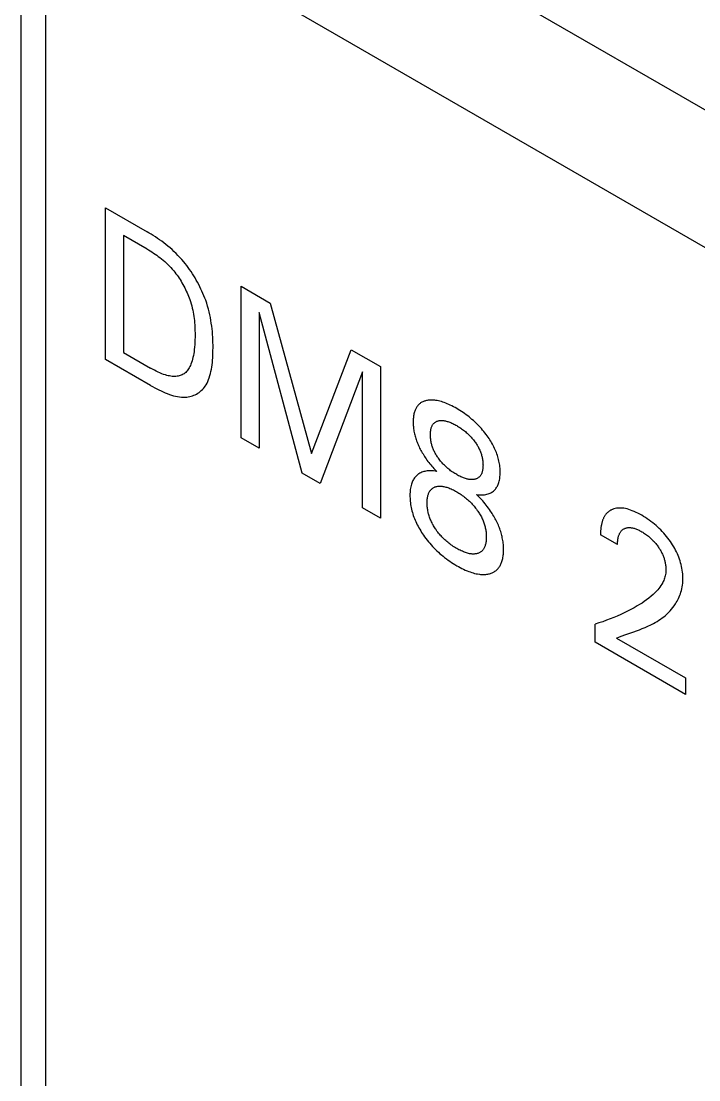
# Model space of a CAD drawing. Extents: x 0 to 420, y 0 to 297.
# Drawn here: x 165.2 to 173.24, y 172.8 to 185.35 of the extents above; entities that cross this region are included whole.
import ezdxf

# ---------------------------------------------------------------- set-up
doc = ezdxf.new("R2010")
doc.units = 0
doc.header["$LTSCALE"] = 23.1
doc.layers.add('40000_ISO', color=7, linetype='CONTINUOUS')

msp = doc.modelspace()

# ---------------------------------------------------------------- linework, layer by layer
at = {"layer": '40000_ISO', "color": 7, "linetype": 'CONTINUOUS'}
for p, q in [((189.887, 174.731), (166.199, 188.407)), ((165.199, 152.481), (165.199, 187.591)), ((165.492, 152.073), (165.492, 187.182)), ((189.18, 173.506), (165.492, 187.182)), ((166.199, 181.344), (166.199, 183.141)), ((166.199, 183.141), (166.692, 182.856)), ((166.412, 182.814), (166.412, 181.425)), ((166.692, 182.652), (166.412, 182.814)), ((166.717, 182.842), (166.692, 182.856)), ((166.741, 182.827), (166.717, 182.842)), ((166.766, 182.811), (166.741, 182.827)), ((166.791, 182.795), (166.766, 182.811)), ((166.816, 182.779), (166.791, 182.795)), ((166.841, 182.761), (166.816, 182.779)), ((166.866, 182.744), (166.841, 182.761)), ((166.692, 182.652), (166.711, 182.641)), ((166.711, 182.641), (166.73, 182.63)), ((166.891, 182.725), (166.866, 182.744)), ((166.916, 182.706), (166.891, 182.725)), ((166.94, 182.687), (166.916, 182.706)), ((166.965, 182.666), (166.94, 182.687)), ((166.989, 182.645), (166.965, 182.666)), ((167.012, 182.623), (166.989, 182.645)), ((166.73, 182.63), (166.749, 182.618)), ((166.749, 182.618), (166.769, 182.605)), ((166.769, 182.605), (166.788, 182.592)), ((166.788, 182.592), (166.807, 182.579)), ((166.807, 182.579), (166.826, 182.565)), ((166.826, 182.565), (166.845, 182.55)), ((166.845, 182.55), (166.864, 182.535)), ((166.864, 182.535), (166.883, 182.52)), ((166.883, 182.52), (166.902, 182.503)), ((167.036, 182.601), (167.012, 182.623)), ((167.059, 182.577), (167.036, 182.601)), ((167.082, 182.553), (167.059, 182.577)), ((167.105, 182.528), (167.082, 182.553)), ((167.127, 182.502), (167.105, 182.528)), ((166.902, 182.503), (166.92, 182.487)), ((166.92, 182.487), (166.939, 182.469)), ((166.939, 182.469), (166.957, 182.451)), ((166.957, 182.451), (166.974, 182.433)), ((166.974, 182.433), (166.992, 182.413)), ((166.992, 182.413), (167.009, 182.393)), ((167.009, 182.393), (167.022, 182.377)), ((167.145, 182.48), (167.127, 182.502)), ((167.163, 182.457), (167.145, 182.48)), ((167.18, 182.434), (167.163, 182.457)), ((167.198, 182.41), (167.18, 182.434)), ((167.214, 182.385), (167.198, 182.41)), ((167.231, 182.36), (167.214, 182.385)), ((167.022, 182.377), (167.035, 182.36)), ((167.035, 182.36), (167.048, 182.343)), ((167.048, 182.343), (167.06, 182.325)), ((167.06, 182.325), (167.073, 182.307)), ((167.073, 182.307), (167.085, 182.289)), ((167.085, 182.289), (167.096, 182.27)), ((167.096, 182.27), (167.107, 182.251)), ((167.247, 182.335), (167.231, 182.36)), ((167.262, 182.31), (167.247, 182.335)), ((167.277, 182.284), (167.262, 182.31)), ((167.292, 182.258), (167.277, 182.284)), ((167.306, 182.231), (167.292, 182.258)), ((167.107, 182.251), (167.118, 182.232)), ((167.118, 182.232), (167.129, 182.213)), ((167.129, 182.213), (167.139, 182.193)), ((167.139, 182.193), (167.149, 182.174)), ((167.149, 182.174), (167.158, 182.154)), ((167.158, 182.154), (167.167, 182.134)), ((167.167, 182.134), (167.176, 182.115)), ((167.319, 182.205), (167.306, 182.231)), ((167.332, 182.178), (167.319, 182.205)), ((167.344, 182.151), (167.332, 182.178)), ((167.356, 182.124), (167.344, 182.151)), ((167.809, 180.415), (167.809, 182.211)), ((167.809, 182.211), (168.154, 182.012)), ((167.176, 182.115), (167.184, 182.095)), ((167.184, 182.095), (167.191, 182.075)), ((167.191, 182.075), (167.199, 182.055)), ((167.199, 182.055), (167.207, 182.029)), ((167.207, 182.029), (167.215, 182.004)), ((167.367, 182.097), (167.356, 182.124)), ((167.378, 182.071), (167.367, 182.097)), ((167.388, 182.044), (167.378, 182.071)), ((167.4, 182.009), (167.388, 182.044)), ((167.41, 181.975), (167.4, 182.009)), ((168.154, 182.012), (168.642, 180.227)), ((167.215, 182.004), (167.222, 181.978)), ((167.222, 181.978), (167.229, 181.953)), ((167.229, 181.953), (167.234, 181.928)), ((167.234, 181.928), (167.239, 181.903)), ((167.239, 181.903), (167.244, 181.878)), ((167.42, 181.941), (167.41, 181.975)), ((167.429, 181.907), (167.42, 181.941)), ((167.437, 181.873), (167.429, 181.907)), ((168.022, 181.9), (168.022, 180.292)), ((168.534, 179.996), (168.022, 181.9)), ((167.244, 181.878), (167.248, 181.853)), ((167.248, 181.853), (167.251, 181.828)), ((167.251, 181.828), (167.254, 181.804)), ((167.254, 181.804), (167.256, 181.779)), ((167.256, 181.779), (167.258, 181.755)), ((167.258, 181.755), (167.259, 181.731)), ((167.444, 181.839), (167.437, 181.873)), ((167.45, 181.806), (167.444, 181.839)), ((167.455, 181.772), (167.45, 181.806)), ((167.46, 181.739), (167.455, 181.772)), ((167.259, 181.731), (167.261, 181.707)), ((167.261, 181.707), (167.261, 181.684)), ((167.261, 181.684), (167.262, 181.66)), ((167.262, 181.66), (167.262, 181.637)), ((167.262, 181.637), (167.262, 181.607)), ((167.464, 181.706), (167.46, 181.739)), ((167.467, 181.673), (167.464, 181.706)), ((167.47, 181.64), (167.467, 181.673)), ((167.472, 181.608), (167.47, 181.64)), ((167.258, 181.519), (167.256, 181.49)), ((167.26, 181.548), (167.258, 181.519)), ((167.261, 181.577), (167.26, 181.548)), ((167.262, 181.607), (167.261, 181.577)), ((167.473, 181.576), (167.472, 181.608)), ((167.474, 181.544), (167.473, 181.576)), ((167.475, 181.512), (167.474, 181.544)), ((167.475, 181.48), (167.475, 181.512)), ((166.412, 181.425), (166.735, 181.239)), ((167.242, 181.389), (167.237, 181.368)), ((167.246, 181.412), (167.242, 181.389)), ((167.25, 181.435), (167.246, 181.412)), ((167.253, 181.462), (167.25, 181.435)), ((167.256, 181.49), (167.253, 181.462)), ((167.471, 181.363), (167.473, 181.392)), ((167.473, 181.392), (167.474, 181.421)), ((167.474, 181.45), (167.475, 181.48)), ((167.474, 181.421), (167.474, 181.45)), ((168.642, 180.227), (169.115, 181.457)), ((169.115, 181.457), (169.46, 181.258)), ((166.734, 181.036), (166.199, 181.344)), ((167.2, 181.258), (167.193, 181.245)), ((167.206, 181.271), (167.2, 181.258)), ((167.212, 181.286), (167.206, 181.271)), ((167.22, 181.305), (167.212, 181.286)), ((167.226, 181.325), (167.22, 181.305)), ((167.232, 181.346), (167.226, 181.325)), ((167.237, 181.368), (167.232, 181.346)), ((167.456, 181.226), (167.46, 181.252)), ((167.46, 181.252), (167.464, 181.279)), ((167.464, 181.279), (167.467, 181.306)), ((167.467, 181.306), (167.469, 181.334)), ((167.469, 181.334), (167.471, 181.363)), ((169.46, 181.258), (169.46, 179.462)), ((166.757, 181.226), (166.735, 181.239)), ((166.779, 181.214), (166.757, 181.226)), ((166.801, 181.203), (166.779, 181.214)), ((166.823, 181.193), (166.801, 181.203)), ((166.845, 181.183), (166.823, 181.193)), ((166.866, 181.174), (166.845, 181.183)), ((166.888, 181.166), (166.866, 181.174)), ((166.91, 181.159), (166.888, 181.166)), ((166.926, 181.154), (166.91, 181.159)), ((166.942, 181.15), (166.926, 181.154)), ((166.958, 181.147), (166.942, 181.15)), ((166.973, 181.144), (166.958, 181.147)), ((166.989, 181.142), (166.973, 181.144)), ((167.004, 181.141), (166.989, 181.142)), ((167.019, 181.141), (167.004, 181.141)), ((167.034, 181.141), (167.019, 181.141)), ((167.048, 181.143), (167.034, 181.141)), ((167.061, 181.145), (167.048, 181.143)), ((167.074, 181.148), (167.061, 181.145)), ((167.086, 181.151), (167.074, 181.148)), ((167.098, 181.156), (167.086, 181.151)), ((167.109, 181.161), (167.098, 181.156)), ((167.12, 181.167), (167.109, 181.161)), ((167.131, 181.174), (167.12, 181.167)), ((167.141, 181.181), (167.131, 181.174)), ((167.151, 181.19), (167.141, 181.181)), ((167.16, 181.199), (167.151, 181.19)), ((167.169, 181.21), (167.16, 181.199)), ((167.178, 181.221), (167.169, 181.21)), ((167.186, 181.233), (167.178, 181.221)), ((167.193, 181.245), (167.186, 181.233)), ((167.423, 181.105), (167.431, 181.127)), ((167.431, 181.127), (167.438, 181.151)), ((167.438, 181.151), (167.445, 181.175)), ((167.445, 181.175), (167.451, 181.2)), ((167.451, 181.2), (167.456, 181.226)), ((169.248, 181.195), (168.748, 179.873)), ((169.248, 179.584), (169.248, 181.195)), ((166.734, 181.036), (166.759, 181.022)), ((166.759, 181.022), (166.784, 181.008)), ((166.784, 181.008), (166.808, 180.995)), ((167.361, 180.999), (167.372, 181.013)), ((167.372, 181.013), (167.382, 181.028)), ((167.382, 181.028), (167.392, 181.043)), ((167.392, 181.043), (167.404, 181.063)), ((167.404, 181.063), (167.414, 181.083)), ((167.414, 181.083), (167.423, 181.105)), ((166.808, 180.995), (166.833, 180.982)), ((166.833, 180.982), (166.858, 180.97)), ((166.858, 180.97), (166.883, 180.958)), ((166.883, 180.958), (166.908, 180.948)), ((166.908, 180.948), (166.933, 180.938)), ((166.933, 180.938), (166.958, 180.929)), ((166.958, 180.929), (166.982, 180.92)), ((166.982, 180.92), (167.007, 180.913)), ((167.007, 180.913), (167.031, 180.907)), ((167.031, 180.907), (167.054, 180.902)), ((167.054, 180.902), (167.078, 180.898)), ((167.078, 180.898), (167.101, 180.896)), ((167.101, 180.896), (167.123, 180.895)), ((167.123, 180.895), (167.145, 180.895)), ((167.145, 180.895), (167.164, 180.896)), ((167.164, 180.896), (167.182, 180.899)), ((167.182, 180.899), (167.199, 180.902)), ((167.199, 180.902), (167.216, 180.906)), ((167.216, 180.906), (167.233, 180.911)), ((167.233, 180.911), (167.249, 180.918)), ((167.249, 180.918), (167.265, 180.925)), ((167.265, 180.925), (167.28, 180.933)), ((167.28, 180.933), (167.295, 180.942)), ((167.295, 180.942), (167.309, 180.952)), ((167.309, 180.952), (167.323, 180.962)), ((167.323, 180.962), (167.336, 180.974)), ((167.336, 180.974), (167.349, 180.986)), ((167.349, 180.986), (167.361, 180.999)), ((169.875, 180.749), (169.872, 180.74)), ((169.88, 180.758), (169.875, 180.749)), ((169.884, 180.767), (169.88, 180.758)), ((169.889, 180.775), (169.884, 180.767)), ((169.894, 180.782), (169.889, 180.775)), ((169.899, 180.79), (169.894, 180.782)), ((169.905, 180.797), (169.899, 180.79)), ((169.911, 180.804), (169.905, 180.797)), ((169.917, 180.81), (169.911, 180.804)), ((169.924, 180.816), (169.917, 180.81)), ((169.931, 180.822), (169.924, 180.816)), ((169.938, 180.827), (169.931, 180.822)), ((169.946, 180.832), (169.938, 180.827)), ((169.954, 180.836), (169.946, 180.832)), ((169.962, 180.84), (169.954, 180.836)), ((169.971, 180.844), (169.962, 180.84)), ((169.979, 180.847), (169.971, 180.844)), ((169.988, 180.85), (169.979, 180.847)), ((169.997, 180.853), (169.988, 180.85)), ((170.007, 180.855), (169.997, 180.853)), ((170.016, 180.857), (170.007, 180.855)), ((170.028, 180.859), (170.016, 180.857)), ((170.04, 180.86), (170.028, 180.859)), ((170.053, 180.861), (170.04, 180.86)), ((170.066, 180.861), (170.053, 180.861)), ((170.079, 180.861), (170.066, 180.861)), ((170.092, 180.86), (170.079, 180.861)), ((170.105, 180.859), (170.092, 180.86)), ((170.118, 180.857), (170.105, 180.859)), ((170.134, 180.855), (170.118, 180.857)), ((170.151, 180.851), (170.134, 180.855)), ((170.167, 180.847), (170.151, 180.851)), ((170.184, 180.843), (170.167, 180.847)), ((170.201, 180.838), (170.184, 180.843)), ((170.218, 180.832), (170.201, 180.838)), ((170.235, 180.826), (170.218, 180.832)), ((170.253, 180.818), (170.235, 180.826)), ((170.272, 180.81), (170.253, 180.818)), ((170.29, 180.802), (170.272, 180.81)), ((170.309, 180.792), (170.29, 180.802)), ((170.328, 180.783), (170.309, 180.792)), ((170.347, 180.773), (170.328, 180.783)), ((170.366, 180.762), (170.347, 180.773)), ((170.384, 180.751), (170.366, 180.762)), ((170.403, 180.739), (170.384, 180.751)), ((169.851, 180.64), (169.85, 180.627)), ((169.85, 180.627), (169.85, 180.614)), ((169.852, 180.652), (169.851, 180.64)), ((169.853, 180.664), (169.852, 180.652)), ((169.855, 180.676), (169.853, 180.664)), ((169.857, 180.687), (169.855, 180.676)), ((169.859, 180.699), (169.857, 180.687)), ((169.862, 180.71), (169.859, 180.699)), ((169.865, 180.72), (169.862, 180.71)), ((169.868, 180.731), (169.865, 180.72)), ((169.872, 180.74), (169.868, 180.731)), ((170.422, 180.727), (170.403, 180.739)), ((170.441, 180.715), (170.422, 180.727)), ((170.459, 180.702), (170.441, 180.715)), ((170.478, 180.688), (170.459, 180.702)), ((170.496, 180.674), (170.478, 180.688)), ((170.513, 180.661), (170.496, 180.674)), ((170.53, 180.647), (170.513, 180.661)), ((170.547, 180.633), (170.53, 180.647)), ((170.564, 180.618), (170.547, 180.633)), ((169.85, 180.614), (169.85, 180.602)), ((169.85, 180.602), (169.85, 180.588)), ((169.85, 180.588), (169.85, 180.575)), ((169.85, 180.575), (169.851, 180.561)), ((169.851, 180.561), (169.852, 180.547)), ((169.852, 180.547), (169.853, 180.533)), ((169.853, 180.533), (169.855, 180.519)), ((169.855, 180.519), (169.857, 180.505)), ((169.857, 180.505), (169.859, 180.491)), ((170.055, 180.49), (170.057, 180.499)), ((170.057, 180.499), (170.058, 180.508)), ((170.058, 180.508), (170.06, 180.517)), ((170.06, 180.517), (170.062, 180.525)), ((170.062, 180.525), (170.064, 180.534)), ((170.064, 180.534), (170.067, 180.541)), ((170.067, 180.541), (170.07, 180.548)), ((170.07, 180.548), (170.073, 180.555)), ((170.073, 180.555), (170.076, 180.561)), ((170.076, 180.561), (170.08, 180.567)), ((170.08, 180.567), (170.083, 180.573)), ((170.083, 180.573), (170.088, 180.579)), ((170.088, 180.579), (170.092, 180.584)), ((170.092, 180.584), (170.097, 180.589)), ((170.097, 180.589), (170.102, 180.593)), ((170.102, 180.593), (170.107, 180.597)), ((170.107, 180.597), (170.113, 180.601)), ((170.113, 180.601), (170.118, 180.605)), ((170.118, 180.605), (170.125, 180.608)), ((170.125, 180.608), (170.131, 180.61)), ((170.131, 180.61), (170.137, 180.613)), ((170.137, 180.613), (170.144, 180.615)), ((170.144, 180.615), (170.151, 180.616)), ((170.151, 180.616), (170.159, 180.618)), ((170.159, 180.618), (170.167, 180.619)), ((170.167, 180.619), (170.176, 180.619)), ((170.176, 180.619), (170.185, 180.62)), ((170.185, 180.62), (170.193, 180.619)), ((170.193, 180.619), (170.202, 180.619)), ((170.202, 180.619), (170.212, 180.618)), ((170.212, 180.618), (170.222, 180.616)), ((170.222, 180.616), (170.232, 180.614)), ((170.232, 180.614), (170.242, 180.612)), ((170.242, 180.612), (170.252, 180.609)), ((170.252, 180.609), (170.262, 180.606)), ((170.262, 180.606), (170.273, 180.602)), ((170.273, 180.602), (170.283, 180.598)), ((170.283, 180.598), (170.295, 180.594)), ((170.295, 180.594), (170.307, 180.589)), ((170.307, 180.589), (170.318, 180.583)), ((170.318, 180.583), (170.33, 180.577)), ((170.33, 180.577), (170.342, 180.571)), ((170.342, 180.571), (170.354, 180.565)), ((170.354, 180.565), (170.366, 180.558)), ((170.366, 180.558), (170.377, 180.551)), ((170.377, 180.551), (170.389, 180.544)), ((170.389, 180.544), (170.401, 180.537)), ((170.401, 180.537), (170.413, 180.529)), ((170.413, 180.529), (170.424, 180.521)), ((170.424, 180.521), (170.436, 180.512)), ((170.436, 180.512), (170.448, 180.503)), ((170.448, 180.503), (170.458, 180.495)), ((170.58, 180.603), (170.564, 180.618)), ((170.597, 180.588), (170.58, 180.603)), ((170.613, 180.572), (170.597, 180.588)), ((170.628, 180.556), (170.613, 180.572)), ((170.643, 180.54), (170.628, 180.556)), ((170.658, 180.523), (170.643, 180.54)), ((170.673, 180.506), (170.658, 180.523)), ((170.687, 180.489), (170.673, 180.506)), ((168.022, 180.292), (167.809, 180.415)), ((169.859, 180.491), (169.862, 180.477)), ((169.862, 180.477), (169.865, 180.462)), ((169.865, 180.462), (169.869, 180.448)), ((169.869, 180.448), (169.872, 180.434)), ((169.872, 180.434), (169.876, 180.42)), ((169.876, 180.42), (169.881, 180.406)), ((169.881, 180.406), (169.885, 180.392)), ((169.885, 180.392), (169.89, 180.378)), ((169.89, 180.378), (169.895, 180.364)), ((170.053, 180.451), (170.054, 180.461)), ((170.054, 180.44), (170.053, 180.451)), ((170.054, 180.471), (170.055, 180.48)), ((170.054, 180.461), (170.054, 180.471)), ((170.054, 180.43), (170.054, 180.44)), ((170.055, 180.42), (170.054, 180.43)), ((170.055, 180.48), (170.055, 180.49)), ((170.055, 180.409), (170.055, 180.42)), ((170.057, 180.398), (170.055, 180.409)), ((170.058, 180.388), (170.057, 180.398)), ((170.06, 180.377), (170.058, 180.388)), ((170.062, 180.366), (170.06, 180.377)), ((170.458, 180.495), (170.469, 180.487)), ((170.469, 180.487), (170.479, 180.478)), ((170.479, 180.478), (170.489, 180.469)), ((170.489, 180.469), (170.499, 180.46)), ((170.499, 180.46), (170.509, 180.45)), ((170.509, 180.45), (170.519, 180.44)), ((170.519, 180.44), (170.529, 180.431)), ((170.529, 180.431), (170.538, 180.421)), ((170.538, 180.421), (170.546, 180.411)), ((170.546, 180.411), (170.555, 180.4)), ((170.555, 180.4), (170.564, 180.39)), ((170.564, 180.39), (170.572, 180.379)), ((170.572, 180.379), (170.58, 180.368)), ((170.701, 180.471), (170.687, 180.489)), ((170.715, 180.453), (170.701, 180.471)), ((170.726, 180.438), (170.715, 180.453)), ((170.738, 180.422), (170.726, 180.438)), ((170.749, 180.406), (170.738, 180.422)), ((170.759, 180.39), (170.749, 180.406)), ((170.77, 180.373), (170.759, 180.39)), ((170.78, 180.357), (170.77, 180.373)), ((169.895, 180.364), (169.901, 180.35)), ((169.901, 180.35), (169.907, 180.336)), ((169.907, 180.336), (169.913, 180.322)), ((169.913, 180.322), (169.919, 180.307)), ((169.919, 180.307), (169.926, 180.293)), ((169.926, 180.293), (169.934, 180.278)), ((169.934, 180.278), (169.941, 180.264)), ((169.941, 180.264), (169.949, 180.25)), ((169.949, 180.25), (169.957, 180.236)), ((170.064, 180.355), (170.062, 180.366)), ((170.067, 180.344), (170.064, 180.355)), ((170.069, 180.334), (170.067, 180.344)), ((170.072, 180.324), (170.069, 180.334)), ((170.076, 180.313), (170.072, 180.324)), ((170.079, 180.303), (170.076, 180.313)), ((170.083, 180.292), (170.079, 180.303)), ((170.087, 180.282), (170.083, 180.292)), ((170.091, 180.272), (170.087, 180.282)), ((170.096, 180.261), (170.091, 180.272)), ((170.101, 180.251), (170.096, 180.261)), ((170.106, 180.241), (170.101, 180.251)), ((170.58, 180.368), (170.582, 180.366)), ((170.582, 180.366), (170.589, 180.357)), ((170.589, 180.357), (170.595, 180.347)), ((170.595, 180.347), (170.601, 180.338)), ((170.601, 180.338), (170.607, 180.328)), ((170.607, 180.328), (170.613, 180.318)), ((170.613, 180.318), (170.619, 180.309)), ((170.619, 180.309), (170.624, 180.299)), ((170.624, 180.299), (170.629, 180.288)), ((170.629, 180.288), (170.634, 180.278)), ((170.634, 180.278), (170.639, 180.268)), ((170.639, 180.268), (170.643, 180.258)), ((170.643, 180.258), (170.648, 180.248)), ((170.648, 180.248), (170.651, 180.237)), ((170.789, 180.34), (170.78, 180.357)), ((170.799, 180.323), (170.789, 180.34)), ((170.807, 180.305), (170.799, 180.323)), ((170.815, 180.289), (170.807, 180.305)), ((170.823, 180.273), (170.815, 180.289)), ((170.83, 180.256), (170.823, 180.273)), ((170.837, 180.239), (170.83, 180.256)), ((169.957, 180.236), (169.966, 180.222)), ((169.966, 180.222), (169.974, 180.208)), ((169.974, 180.208), (169.983, 180.194)), ((169.983, 180.194), (169.992, 180.181)), ((169.992, 180.181), (170.002, 180.165)), ((170.002, 180.165), (170.013, 180.15)), ((170.013, 180.15), (170.024, 180.135)), ((170.024, 180.135), (170.035, 180.121)), ((170.112, 180.23), (170.106, 180.241)), ((170.118, 180.22), (170.112, 180.23)), ((170.124, 180.21), (170.118, 180.22)), ((170.13, 180.2), (170.124, 180.21)), ((170.136, 180.19), (170.13, 180.2)), ((170.143, 180.181), (170.136, 180.19)), ((170.149, 180.171), (170.143, 180.181)), ((170.158, 180.16), (170.149, 180.171)), ((170.166, 180.149), (170.158, 180.16)), ((170.175, 180.138), (170.166, 180.149)), ((170.183, 180.128), (170.175, 180.138)), ((170.192, 180.117), (170.183, 180.128)), ((170.651, 180.237), (170.655, 180.227)), ((170.655, 180.227), (170.658, 180.217)), ((170.658, 180.217), (170.661, 180.206)), ((170.661, 180.206), (170.664, 180.196)), ((170.664, 180.196), (170.667, 180.186)), ((170.667, 180.186), (170.669, 180.175)), ((170.669, 180.175), (170.671, 180.164)), ((170.671, 180.164), (170.673, 180.153)), ((170.673, 180.153), (170.674, 180.142)), ((170.674, 180.142), (170.676, 180.132)), ((170.676, 180.132), (170.676, 180.121)), ((170.843, 180.223), (170.837, 180.239)), ((170.849, 180.206), (170.843, 180.223)), ((170.854, 180.189), (170.849, 180.206)), ((170.859, 180.173), (170.854, 180.189)), ((170.863, 180.156), (170.859, 180.173)), ((170.867, 180.139), (170.863, 180.156)), ((170.871, 180.122), (170.867, 180.139)), ((170.874, 180.104), (170.871, 180.122)), ((168.748, 179.873), (168.534, 179.996)), ((169.941, 180), (169.929, 179.995)), ((169.952, 180.005), (169.941, 180)), ((169.964, 180.01), (169.952, 180.005)), ((169.976, 180.013), (169.964, 180.01)), ((169.989, 180.016), (169.976, 180.013)), ((170.001, 180.019), (169.989, 180.016)), ((170.014, 180.021), (170.001, 180.019)), ((170.028, 180.022), (170.014, 180.021)), ((170.041, 180.023), (170.028, 180.022)), ((170.035, 180.121), (170.046, 180.106)), ((170.055, 180.023), (170.041, 180.023)), ((170.046, 180.106), (170.058, 180.092)), ((170.07, 180.022), (170.055, 180.023)), ((170.058, 180.092), (170.07, 180.079)), ((170.07, 180.079), (170.081, 180.065)), ((170.09, 180.021), (170.07, 180.022)), ((170.081, 180.065), (170.094, 180.052)), ((170.11, 180.018), (170.09, 180.021)), ((170.094, 180.052), (170.106, 180.039)), ((170.106, 180.039), (170.118, 180.026)), ((170.131, 180.014), (170.11, 180.018)), ((170.118, 180.026), (170.131, 180.014)), ((170.201, 180.107), (170.192, 180.117)), ((170.211, 180.098), (170.201, 180.107)), ((170.221, 180.088), (170.211, 180.098)), ((170.231, 180.078), (170.221, 180.088)), ((170.241, 180.068), (170.231, 180.078)), ((170.251, 180.059), (170.241, 180.068)), ((170.262, 180.05), (170.251, 180.059)), ((170.272, 180.042), (170.262, 180.05)), ((170.283, 180.033), (170.272, 180.042)), ((170.294, 180.024), (170.283, 180.033)), ((170.306, 180.016), (170.294, 180.024)), ((170.318, 180.008), (170.306, 180.016)), ((170.33, 180), (170.318, 180.008)), ((170.342, 179.992), (170.33, 180)), ((170.664, 179.999), (170.662, 179.992)), ((170.667, 180.007), (170.664, 179.999)), ((170.669, 180.015), (170.667, 180.007)), ((170.671, 180.024), (170.669, 180.015)), ((170.673, 180.033), (170.671, 180.024)), ((170.674, 180.042), (170.673, 180.033)), ((170.676, 180.051), (170.674, 180.042)), ((170.676, 180.121), (170.677, 180.111)), ((170.677, 180.07), (170.676, 180.061)), ((170.676, 180.061), (170.676, 180.051)), ((170.677, 180.111), (170.677, 180.101)), ((170.677, 180.101), (170.678, 180.09)), ((170.678, 180.09), (170.677, 180.08)), ((170.677, 180.08), (170.677, 180.07)), ((170.876, 180.088), (170.874, 180.104)), ((170.878, 180.071), (170.876, 180.088)), ((170.88, 180.054), (170.878, 180.071)), ((170.881, 180.038), (170.88, 180.054)), ((170.881, 180.022), (170.881, 180.038)), ((170.881, 180.006), (170.881, 180.022)), ((170.881, 179.989), (170.881, 180.006)), ((169.832, 179.876), (169.828, 179.864)), ((169.836, 179.887), (169.832, 179.876)), ((169.841, 179.899), (169.836, 179.887)), ((169.847, 179.909), (169.841, 179.899)), ((169.852, 179.92), (169.847, 179.909)), ((169.858, 179.929), (169.852, 179.92)), ((169.865, 179.939), (169.858, 179.929)), ((169.872, 179.948), (169.865, 179.939)), ((169.879, 179.956), (169.872, 179.948)), ((169.888, 179.965), (169.879, 179.956)), ((169.898, 179.973), (169.888, 179.965)), ((169.908, 179.981), (169.898, 179.973)), ((169.918, 179.988), (169.908, 179.981)), ((169.929, 179.995), (169.918, 179.988)), ((170.354, 179.985), (170.342, 179.992)), ((170.366, 179.978), (170.354, 179.985)), ((170.377, 179.971), (170.366, 179.978)), ((170.389, 179.965), (170.377, 179.971)), ((170.401, 179.958), (170.389, 179.965)), ((170.413, 179.953), (170.401, 179.958)), ((170.425, 179.947), (170.413, 179.953)), ((170.437, 179.942), (170.425, 179.947)), ((170.448, 179.938), (170.437, 179.942)), ((170.459, 179.934), (170.448, 179.938)), ((170.469, 179.93), (170.459, 179.934)), ((170.48, 179.927), (170.469, 179.93)), ((170.49, 179.924), (170.48, 179.927)), ((170.5, 179.922), (170.49, 179.924)), ((170.51, 179.92), (170.5, 179.922)), ((170.52, 179.919), (170.51, 179.92)), ((170.53, 179.918), (170.52, 179.919)), ((170.539, 179.918), (170.53, 179.918)), ((170.548, 179.918), (170.539, 179.918)), ((170.556, 179.918), (170.548, 179.918)), ((170.565, 179.919), (170.556, 179.918)), ((170.573, 179.92), (170.565, 179.919)), ((170.582, 179.922), (170.573, 179.92)), ((170.588, 179.924), (170.582, 179.922)), ((170.595, 179.926), (170.588, 179.924)), ((170.601, 179.928), (170.595, 179.926)), ((170.607, 179.931), (170.601, 179.928)), ((170.613, 179.934), (170.607, 179.931)), ((170.619, 179.938), (170.613, 179.934)), ((170.625, 179.941), (170.619, 179.938)), ((170.63, 179.946), (170.625, 179.941)), ((170.635, 179.95), (170.63, 179.946)), ((170.64, 179.955), (170.635, 179.95)), ((170.644, 179.961), (170.64, 179.955)), ((170.648, 179.966), (170.644, 179.961)), ((170.652, 179.972), (170.648, 179.966)), ((170.655, 179.979), (170.652, 179.972)), ((170.659, 179.985), (170.655, 179.979)), ((170.662, 179.992), (170.659, 179.985)), ((170.858, 179.862), (170.862, 179.873)), ((170.862, 179.873), (170.866, 179.884)), ((170.866, 179.884), (170.87, 179.898)), ((170.87, 179.898), (170.873, 179.912)), ((170.873, 179.912), (170.876, 179.926)), ((170.876, 179.926), (170.878, 179.942)), ((170.878, 179.942), (170.879, 179.957)), ((170.879, 179.957), (170.881, 179.973)), ((170.881, 179.973), (170.881, 179.989)), ((169.812, 179.768), (169.811, 179.75)), ((169.811, 179.75), (169.811, 179.733)), ((169.813, 179.785), (169.812, 179.768)), ((169.815, 179.801), (169.813, 179.785)), ((169.817, 179.818), (169.815, 179.801)), ((169.82, 179.834), (169.817, 179.818)), ((169.824, 179.849), (169.82, 179.834)), ((169.828, 179.864), (169.824, 179.849)), ((170.027, 179.738), (170.03, 179.747)), ((170.03, 179.747), (170.033, 179.755)), ((170.033, 179.755), (170.036, 179.763)), ((170.036, 179.763), (170.04, 179.77)), ((170.04, 179.77), (170.044, 179.777)), ((170.044, 179.777), (170.048, 179.784)), ((170.048, 179.784), (170.053, 179.79)), ((170.053, 179.79), (170.058, 179.796)), ((170.058, 179.796), (170.063, 179.802)), ((170.063, 179.802), (170.069, 179.807)), ((170.069, 179.807), (170.075, 179.812)), ((170.075, 179.812), (170.081, 179.817)), ((170.081, 179.817), (170.087, 179.821)), ((170.087, 179.821), (170.094, 179.824)), ((170.094, 179.824), (170.101, 179.828)), ((170.101, 179.828), (170.108, 179.831)), ((170.108, 179.831), (170.115, 179.833)), ((170.115, 179.833), (170.123, 179.835)), ((170.123, 179.835), (170.132, 179.837)), ((170.132, 179.837), (170.142, 179.839)), ((170.142, 179.839), (170.151, 179.84)), ((170.151, 179.84), (170.161, 179.84)), ((170.161, 179.84), (170.171, 179.84)), ((170.171, 179.84), (170.182, 179.84)), ((170.182, 179.84), (170.192, 179.839)), ((170.192, 179.839), (170.203, 179.838)), ((170.203, 179.838), (170.215, 179.836)), ((170.215, 179.836), (170.226, 179.833)), ((170.226, 179.833), (170.238, 179.83)), ((170.238, 179.83), (170.249, 179.827)), ((170.249, 179.827), (170.261, 179.823)), ((170.261, 179.823), (170.273, 179.819)), ((170.273, 179.819), (170.286, 179.814)), ((170.286, 179.814), (170.299, 179.808)), ((170.299, 179.808), (170.312, 179.802)), ((170.312, 179.802), (170.326, 179.796)), ((170.326, 179.796), (170.339, 179.789)), ((170.339, 179.789), (170.352, 179.782)), ((170.352, 179.782), (170.366, 179.774)), ((170.366, 179.774), (170.379, 179.766)), ((170.379, 179.766), (170.392, 179.758)), ((170.392, 179.758), (170.406, 179.749)), ((170.406, 179.749), (170.419, 179.741)), ((170.725, 179.744), (170.739, 179.748)), ((170.739, 179.748), (170.75, 179.752)), ((170.75, 179.752), (170.761, 179.757)), ((170.761, 179.757), (170.772, 179.762)), ((170.772, 179.762), (170.782, 179.768)), ((170.782, 179.768), (170.792, 179.774)), ((170.792, 179.774), (170.801, 179.781)), ((170.801, 179.781), (170.81, 179.789)), ((170.81, 179.789), (170.818, 179.798)), ((170.818, 179.798), (170.825, 179.806)), ((170.825, 179.806), (170.831, 179.814)), ((170.831, 179.814), (170.837, 179.823)), ((170.837, 179.823), (170.843, 179.832)), ((170.843, 179.832), (170.848, 179.841)), ((170.848, 179.841), (170.853, 179.851)), ((170.853, 179.851), (170.858, 179.862)), ((169.811, 179.733), (169.811, 179.715)), ((169.811, 179.715), (169.812, 179.697)), ((169.812, 179.697), (169.813, 179.679)), ((169.813, 179.679), (169.814, 179.661)), ((169.814, 179.661), (169.817, 179.642)), ((169.817, 179.642), (169.819, 179.624)), ((169.819, 179.624), (169.822, 179.605)), ((170.015, 179.667), (170.016, 179.678)), ((170.015, 179.656), (170.015, 179.667)), ((170.015, 179.644), (170.015, 179.656)), ((170.015, 179.633), (170.015, 179.644)), ((170.015, 179.621), (170.015, 179.633)), ((170.016, 179.609), (170.015, 179.621)), ((170.016, 179.678), (170.017, 179.688)), ((170.017, 179.688), (170.018, 179.699)), ((170.018, 179.699), (170.02, 179.709)), ((170.02, 179.709), (170.022, 179.719)), ((170.022, 179.719), (170.024, 179.729)), ((170.024, 179.729), (170.027, 179.738)), ((170.419, 179.741), (170.432, 179.731)), ((170.432, 179.731), (170.446, 179.722)), ((170.446, 179.722), (170.459, 179.711)), ((170.459, 179.711), (170.471, 179.702)), ((170.471, 179.702), (170.482, 179.692)), ((170.482, 179.692), (170.494, 179.682)), ((170.494, 179.682), (170.506, 179.672)), ((170.506, 179.672), (170.517, 179.661)), ((170.517, 179.661), (170.529, 179.65)), ((170.529, 179.65), (170.54, 179.638)), ((170.54, 179.638), (170.55, 179.627)), ((170.55, 179.627), (170.561, 179.616)), ((170.616, 179.727), (170.6, 179.742)), ((170.6, 179.742), (170.617, 179.739)), ((170.631, 179.712), (170.616, 179.727)), ((170.617, 179.739), (170.634, 179.737)), ((170.645, 179.697), (170.631, 179.712)), ((170.634, 179.737), (170.65, 179.736)), ((170.66, 179.681), (170.645, 179.697)), ((170.65, 179.736), (170.666, 179.736)), ((170.674, 179.665), (170.66, 179.681)), ((170.666, 179.736), (170.681, 179.737)), ((170.688, 179.649), (170.674, 179.665)), ((170.681, 179.737), (170.696, 179.738)), ((170.702, 179.632), (170.688, 179.649)), ((170.696, 179.738), (170.711, 179.741)), ((170.716, 179.615), (170.702, 179.632)), ((170.711, 179.741), (170.725, 179.744)), ((169.46, 179.462), (169.248, 179.584)), ((169.822, 179.605), (169.826, 179.586)), ((169.826, 179.586), (169.83, 179.567)), ((169.83, 179.567), (169.835, 179.549)), ((169.835, 179.549), (169.84, 179.53)), ((169.84, 179.53), (169.845, 179.512)), ((169.845, 179.512), (169.851, 179.494)), ((170.017, 179.597), (170.016, 179.609)), ((170.018, 179.584), (170.017, 179.597)), ((170.02, 179.572), (170.018, 179.584)), ((170.022, 179.559), (170.02, 179.572)), ((170.024, 179.547), (170.022, 179.559)), ((170.027, 179.534), (170.024, 179.547)), ((170.029, 179.522), (170.027, 179.534)), ((170.032, 179.511), (170.029, 179.522)), ((170.036, 179.499), (170.032, 179.511)), ((170.039, 179.487), (170.036, 179.499)), ((170.561, 179.616), (170.571, 179.604)), ((170.571, 179.604), (170.581, 179.592)), ((170.581, 179.592), (170.59, 179.58)), ((170.59, 179.58), (170.6, 179.567)), ((170.6, 179.567), (170.609, 179.554)), ((170.609, 179.554), (170.617, 179.544)), ((170.617, 179.544), (170.624, 179.533)), ((170.624, 179.533), (170.631, 179.522)), ((170.631, 179.522), (170.638, 179.511)), ((170.638, 179.511), (170.645, 179.499)), ((170.645, 179.499), (170.651, 179.488)), ((170.729, 179.598), (170.716, 179.615)), ((170.742, 179.58), (170.729, 179.598)), ((170.755, 179.563), (170.742, 179.58)), ((170.768, 179.544), (170.755, 179.563)), ((170.778, 179.53), (170.768, 179.544)), ((170.787, 179.515), (170.778, 179.53)), ((170.796, 179.5), (170.787, 179.515)), ((170.805, 179.485), (170.796, 179.5)), ((172.127, 179.496), (172.123, 179.49)), ((172.131, 179.502), (172.127, 179.496)), ((172.135, 179.507), (172.131, 179.502)), ((172.139, 179.512), (172.135, 179.507)), ((172.143, 179.517), (172.139, 179.512)), ((172.147, 179.521), (172.143, 179.517)), ((172.152, 179.526), (172.147, 179.521)), ((172.156, 179.53), (172.152, 179.526)), ((172.161, 179.534), (172.156, 179.53)), ((172.166, 179.538), (172.161, 179.534)), ((172.171, 179.542), (172.166, 179.538)), ((172.176, 179.545), (172.171, 179.542)), ((172.181, 179.549), (172.176, 179.545)), ((172.186, 179.552), (172.181, 179.549)), ((172.191, 179.555), (172.186, 179.552)), ((172.197, 179.558), (172.191, 179.555)), ((172.202, 179.56), (172.197, 179.558)), ((172.208, 179.563), (172.202, 179.56)), ((172.213, 179.565), (172.208, 179.563)), ((172.228, 179.571), (172.213, 179.565)), ((172.244, 179.575), (172.228, 179.571)), ((172.26, 179.578), (172.244, 179.575)), ((172.276, 179.58), (172.26, 179.578)), ((172.293, 179.581), (172.276, 179.58)), ((172.311, 179.581), (172.293, 179.581)), ((172.329, 179.58), (172.311, 179.581)), ((172.348, 179.578), (172.329, 179.58)), ((172.367, 179.574), (172.348, 179.578)), ((172.387, 179.57), (172.367, 179.574)), ((172.407, 179.564), (172.387, 179.57)), ((172.426, 179.558), (172.407, 179.564)), ((172.449, 179.55), (172.426, 179.558)), ((172.471, 179.54), (172.449, 179.55)), ((172.493, 179.53), (172.471, 179.54)), ((172.516, 179.519), (172.493, 179.53)), ((172.538, 179.507), (172.516, 179.519)), ((172.561, 179.495), (172.538, 179.507)), ((172.583, 179.482), (172.561, 179.495)), ((169.851, 179.494), (169.858, 179.475)), ((169.858, 179.475), (169.865, 179.457)), ((169.865, 179.457), (169.872, 179.439)), ((169.872, 179.439), (169.88, 179.421)), ((169.88, 179.421), (169.888, 179.403)), ((169.888, 179.403), (169.898, 179.384)), ((169.898, 179.384), (169.907, 179.365)), ((170.043, 179.475), (170.039, 179.487)), ((170.047, 179.463), (170.043, 179.475)), ((170.052, 179.451), (170.047, 179.463)), ((170.057, 179.439), (170.052, 179.451)), ((170.062, 179.428), (170.057, 179.439)), ((170.067, 179.416), (170.062, 179.428)), ((170.073, 179.404), (170.067, 179.416)), ((170.079, 179.392), (170.073, 179.404)), ((170.086, 179.381), (170.079, 179.392)), ((170.092, 179.369), (170.086, 179.381)), ((170.099, 179.358), (170.092, 179.369)), ((170.651, 179.488), (170.658, 179.476)), ((170.658, 179.476), (170.664, 179.464)), ((170.664, 179.464), (170.669, 179.453)), ((170.669, 179.453), (170.674, 179.441)), ((170.674, 179.441), (170.679, 179.429)), ((170.679, 179.429), (170.684, 179.418)), ((170.684, 179.418), (170.688, 179.406)), ((170.688, 179.406), (170.692, 179.394)), ((170.692, 179.394), (170.696, 179.382)), ((170.696, 179.382), (170.699, 179.371)), ((170.699, 179.371), (170.702, 179.359)), ((170.814, 179.47), (170.805, 179.485)), ((170.822, 179.455), (170.814, 179.47)), ((170.83, 179.44), (170.822, 179.455)), ((170.838, 179.424), (170.83, 179.44)), ((170.846, 179.409), (170.838, 179.424)), ((170.853, 179.393), (170.846, 179.409)), ((170.86, 179.378), (170.853, 179.393)), ((170.866, 179.363), (170.86, 179.378)), ((172.08, 179.371), (172.079, 179.362)), ((172.082, 179.381), (172.08, 179.371)), ((172.084, 179.389), (172.082, 179.381)), ((172.086, 179.398), (172.084, 179.389)), ((172.088, 179.407), (172.086, 179.398)), ((172.09, 179.415), (172.088, 179.407)), ((172.092, 179.422), (172.09, 179.415)), ((172.095, 179.43), (172.092, 179.422)), ((172.097, 179.437), (172.095, 179.43)), ((172.1, 179.444), (172.097, 179.437)), ((172.103, 179.451), (172.1, 179.444)), ((172.106, 179.458), (172.103, 179.451)), ((172.109, 179.465), (172.106, 179.458)), ((172.112, 179.471), (172.109, 179.465)), ((172.116, 179.478), (172.112, 179.471)), ((172.119, 179.484), (172.116, 179.478)), ((172.123, 179.49), (172.119, 179.484)), ((172.604, 179.468), (172.583, 179.482)), ((172.626, 179.454), (172.604, 179.468)), ((172.648, 179.439), (172.626, 179.454)), ((172.67, 179.423), (172.648, 179.439)), ((172.692, 179.406), (172.67, 179.423)), ((172.711, 179.391), (172.692, 179.406)), ((172.73, 179.374), (172.711, 179.391)), ((172.749, 179.358), (172.73, 179.374)), ((169.907, 179.365), (169.917, 179.347)), ((169.917, 179.347), (169.928, 179.329)), ((169.928, 179.329), (169.939, 179.311)), ((169.939, 179.311), (169.95, 179.293)), ((169.95, 179.293), (169.961, 179.276)), ((169.961, 179.276), (169.973, 179.258)), ((169.973, 179.258), (169.985, 179.241)), ((170.106, 179.347), (170.099, 179.358)), ((170.113, 179.336), (170.106, 179.347)), ((170.121, 179.325), (170.113, 179.336)), ((170.123, 179.321), (170.121, 179.325)), ((170.132, 179.309), (170.123, 179.321)), ((170.141, 179.297), (170.132, 179.309)), ((170.151, 179.285), (170.141, 179.297)), ((170.16, 179.273), (170.151, 179.285)), ((170.17, 179.261), (170.16, 179.273)), ((170.18, 179.25), (170.17, 179.261)), ((170.19, 179.239), (170.18, 179.25)), ((170.702, 179.359), (170.705, 179.347)), ((170.705, 179.347), (170.708, 179.335)), ((170.708, 179.335), (170.71, 179.322)), ((170.71, 179.322), (170.712, 179.31)), ((170.712, 179.31), (170.714, 179.298)), ((170.714, 179.298), (170.715, 179.286)), ((170.715, 179.286), (170.716, 179.274)), ((170.716, 179.274), (170.717, 179.262)), ((170.717, 179.262), (170.717, 179.25)), ((170.717, 179.25), (170.717, 179.239)), ((170.872, 179.348), (170.866, 179.363)), ((170.878, 179.333), (170.872, 179.348)), ((170.883, 179.317), (170.878, 179.333)), ((170.888, 179.302), (170.883, 179.317)), ((170.892, 179.287), (170.888, 179.302)), ((170.897, 179.272), (170.892, 179.287)), ((170.901, 179.257), (170.897, 179.272)), ((170.904, 179.242), (170.901, 179.257)), ((172.073, 179.295), (172.072, 179.285)), ((172.072, 179.285), (172.072, 179.275)), ((172.072, 179.275), (172.072, 179.265)), ((172.274, 179.148), (172.072, 179.265)), ((172.074, 179.324), (172.073, 179.315)), ((172.073, 179.315), (172.073, 179.305)), ((172.073, 179.305), (172.073, 179.295)), ((172.075, 179.334), (172.074, 179.324)), ((172.076, 179.344), (172.075, 179.334)), ((172.077, 179.353), (172.076, 179.344)), ((172.079, 179.362), (172.077, 179.353)), ((172.285, 179.243), (172.287, 179.25)), ((172.287, 179.25), (172.289, 179.258)), ((172.289, 179.258), (172.292, 179.265)), ((172.292, 179.265), (172.295, 179.272)), ((172.295, 179.272), (172.298, 179.279)), ((172.298, 179.279), (172.301, 179.285)), ((172.301, 179.285), (172.305, 179.291)), ((172.305, 179.291), (172.309, 179.297)), ((172.309, 179.297), (172.313, 179.303)), ((172.313, 179.303), (172.317, 179.308)), ((172.317, 179.308), (172.322, 179.313)), ((172.322, 179.313), (172.326, 179.317)), ((172.326, 179.317), (172.331, 179.322)), ((172.331, 179.322), (172.336, 179.326)), ((172.336, 179.326), (172.342, 179.329)), ((172.342, 179.329), (172.347, 179.333)), ((172.347, 179.333), (172.353, 179.336)), ((172.353, 179.336), (172.359, 179.339)), ((172.359, 179.339), (172.366, 179.342)), ((172.366, 179.342), (172.373, 179.344)), ((172.373, 179.344), (172.38, 179.346)), ((172.38, 179.346), (172.388, 179.347)), ((172.388, 179.347), (172.395, 179.349)), ((172.395, 179.349), (172.403, 179.349)), ((172.403, 179.349), (172.411, 179.35)), ((172.411, 179.35), (172.419, 179.35)), ((172.419, 179.35), (172.428, 179.349)), ((172.428, 179.349), (172.436, 179.348)), ((172.436, 179.348), (172.445, 179.347)), ((172.445, 179.347), (172.453, 179.345)), ((172.453, 179.345), (172.462, 179.343)), ((172.462, 179.343), (172.471, 179.341)), ((172.471, 179.341), (172.48, 179.338)), ((172.48, 179.338), (172.49, 179.335)), ((172.49, 179.335), (172.5, 179.331)), ((172.5, 179.331), (172.51, 179.327)), ((172.51, 179.327), (172.52, 179.322)), ((172.52, 179.322), (172.53, 179.317)), ((172.53, 179.317), (172.54, 179.312)), ((172.54, 179.312), (172.55, 179.307)), ((172.55, 179.307), (172.561, 179.301)), ((172.561, 179.301), (172.572, 179.295)), ((172.572, 179.295), (172.583, 179.288)), ((172.583, 179.288), (172.594, 179.28)), ((172.594, 179.28), (172.606, 179.273)), ((172.606, 179.273), (172.617, 179.265)), ((172.617, 179.265), (172.628, 179.256)), ((172.628, 179.256), (172.639, 179.248)), ((172.639, 179.248), (172.648, 179.241)), ((172.768, 179.34), (172.749, 179.358)), ((172.787, 179.322), (172.768, 179.34)), ((172.805, 179.303), (172.787, 179.322)), ((172.822, 179.284), (172.805, 179.303)), ((172.839, 179.265), (172.822, 179.284)), ((172.855, 179.245), (172.839, 179.265)), ((172.871, 179.225), (172.855, 179.245)), ((169.985, 179.241), (170, 179.221)), ((170, 179.221), (170.015, 179.201)), ((170.015, 179.201), (170.031, 179.182)), ((170.031, 179.182), (170.047, 179.163)), ((170.047, 179.163), (170.063, 179.145)), ((170.063, 179.145), (170.079, 179.127)), ((170.079, 179.127), (170.096, 179.109)), ((170.201, 179.228), (170.19, 179.239)), ((170.213, 179.216), (170.201, 179.228)), ((170.224, 179.205), (170.213, 179.216)), ((170.236, 179.195), (170.224, 179.205)), ((170.248, 179.185), (170.236, 179.195)), ((170.26, 179.175), (170.248, 179.185)), ((170.272, 179.165), (170.26, 179.175)), ((170.285, 179.155), (170.272, 179.165)), ((170.298, 179.145), (170.285, 179.155)), ((170.312, 179.136), (170.298, 179.145)), ((170.325, 179.127), (170.312, 179.136)), ((170.339, 179.118), (170.325, 179.127)), ((170.352, 179.11), (170.339, 179.118)), ((170.696, 179.117), (170.693, 179.11)), ((170.7, 179.125), (170.696, 179.117)), ((170.703, 179.134), (170.7, 179.125)), ((170.705, 179.142), (170.703, 179.134)), ((170.708, 179.152), (170.705, 179.142)), ((170.71, 179.162), (170.708, 179.152)), ((170.712, 179.172), (170.71, 179.162)), ((170.714, 179.183), (170.712, 179.172)), ((170.715, 179.194), (170.714, 179.183)), ((170.716, 179.205), (170.715, 179.194)), ((170.717, 179.216), (170.716, 179.205)), ((170.717, 179.239), (170.717, 179.227)), ((170.717, 179.227), (170.717, 179.216)), ((170.907, 179.227), (170.904, 179.242)), ((170.91, 179.211), (170.907, 179.227)), ((170.913, 179.196), (170.91, 179.211)), ((170.915, 179.18), (170.913, 179.196)), ((170.917, 179.165), (170.915, 179.18)), ((170.919, 179.15), (170.917, 179.165)), ((170.92, 179.135), (170.919, 179.15)), ((170.92, 179.121), (170.92, 179.135)), ((170.921, 179.106), (170.92, 179.121)), ((172.274, 179.171), (172.275, 179.182)), ((172.274, 179.16), (172.274, 179.171)), ((172.274, 179.148), (172.274, 179.16)), ((172.275, 179.182), (172.276, 179.193)), ((172.276, 179.193), (172.277, 179.204)), ((172.277, 179.204), (172.279, 179.214)), ((172.279, 179.214), (172.281, 179.225)), ((172.281, 179.225), (172.283, 179.235)), ((172.283, 179.235), (172.285, 179.243)), ((172.648, 179.241), (172.656, 179.233)), ((172.656, 179.233), (172.665, 179.226)), ((172.665, 179.226), (172.673, 179.218)), ((172.673, 179.218), (172.682, 179.21)), ((172.682, 179.21), (172.69, 179.202)), ((172.69, 179.202), (172.698, 179.193)), ((172.698, 179.193), (172.707, 179.185)), ((172.707, 179.185), (172.714, 179.176)), ((172.714, 179.176), (172.722, 179.167)), ((172.722, 179.167), (172.729, 179.159)), ((172.729, 179.159), (172.736, 179.15)), ((172.736, 179.15), (172.743, 179.14)), ((172.743, 179.14), (172.75, 179.131)), ((172.75, 179.131), (172.757, 179.121)), ((172.757, 179.121), (172.763, 179.111)), ((172.886, 179.205), (172.871, 179.225)), ((172.901, 179.183), (172.886, 179.205)), ((172.915, 179.164), (172.901, 179.183)), ((172.927, 179.144), (172.915, 179.164)), ((172.94, 179.123), (172.927, 179.144)), ((172.952, 179.103), (172.94, 179.123)), ((170.096, 179.109), (170.113, 179.091)), ((170.113, 179.091), (170.131, 179.074)), ((170.131, 179.074), (170.149, 179.057)), ((170.149, 179.057), (170.167, 179.04)), ((170.167, 179.04), (170.185, 179.025)), ((170.185, 179.025), (170.204, 179.009)), ((170.204, 179.009), (170.222, 178.995)), ((170.222, 178.995), (170.243, 178.979)), ((170.366, 179.102), (170.352, 179.11)), ((170.379, 179.094), (170.366, 179.102)), ((170.392, 179.087), (170.379, 179.094)), ((170.406, 179.08), (170.392, 179.087)), ((170.419, 179.074), (170.406, 179.08)), ((170.433, 179.068), (170.419, 179.074)), ((170.446, 179.062), (170.433, 179.068)), ((170.459, 179.057), (170.446, 179.062)), ((170.471, 179.053), (170.459, 179.057)), ((170.483, 179.049), (170.471, 179.053)), ((170.495, 179.045), (170.483, 179.049)), ((170.507, 179.042), (170.495, 179.045)), ((170.518, 179.04), (170.507, 179.042)), ((170.53, 179.038), (170.518, 179.04)), ((170.541, 179.037), (170.53, 179.038)), ((170.551, 179.036), (170.541, 179.037)), ((170.562, 179.036), (170.551, 179.036)), ((170.572, 179.036), (170.562, 179.036)), ((170.582, 179.037), (170.572, 179.036)), ((170.591, 179.038), (170.582, 179.037)), ((170.601, 179.04), (170.591, 179.038)), ((170.61, 179.042), (170.601, 179.04)), ((170.618, 179.044), (170.61, 179.042)), ((170.625, 179.047), (170.618, 179.044)), ((170.632, 179.05), (170.625, 179.047)), ((170.639, 179.053), (170.632, 179.05)), ((170.646, 179.057), (170.639, 179.053)), ((170.652, 179.061), (170.646, 179.057)), ((170.658, 179.066), (170.652, 179.061)), ((170.664, 179.071), (170.658, 179.066)), ((170.67, 179.077), (170.664, 179.071)), ((170.675, 179.082), (170.67, 179.077)), ((170.68, 179.089), (170.675, 179.082)), ((170.684, 179.095), (170.68, 179.089)), ((170.689, 179.102), (170.684, 179.095)), ((170.693, 179.11), (170.689, 179.102)), ((170.911, 178.983), (170.914, 178.996)), ((170.914, 178.996), (170.916, 179.009)), ((170.916, 179.009), (170.917, 179.022)), ((170.917, 179.022), (170.919, 179.036)), ((170.919, 179.036), (170.92, 179.049)), ((170.92, 179.049), (170.921, 179.063)), ((170.921, 179.092), (170.921, 179.106)), ((170.921, 179.077), (170.921, 179.092)), ((170.921, 179.063), (170.921, 179.077)), ((172.763, 179.111), (172.769, 179.102)), ((172.769, 179.102), (172.775, 179.093)), ((172.775, 179.093), (172.781, 179.084)), ((172.781, 179.084), (172.786, 179.074)), ((172.786, 179.074), (172.791, 179.065)), ((172.791, 179.065), (172.796, 179.055)), ((172.796, 179.055), (172.801, 179.045)), ((172.801, 179.045), (172.806, 179.035)), ((172.806, 179.035), (172.81, 179.026)), ((172.81, 179.026), (172.814, 179.016)), ((172.814, 179.016), (172.818, 179.006)), ((172.818, 179.006), (172.821, 178.996)), ((172.821, 178.996), (172.825, 178.986)), ((172.963, 179.082), (172.952, 179.103)), ((172.973, 179.061), (172.963, 179.082)), ((172.983, 179.039), (172.973, 179.061)), ((172.992, 179.018), (172.983, 179.039)), ((173.001, 178.997), (172.992, 179.018)), ((173.009, 178.975), (173.001, 178.997)), ((170.243, 178.979), (170.263, 178.964)), ((170.263, 178.964), (170.283, 178.95)), ((170.283, 178.95), (170.304, 178.936)), ((170.304, 178.936), (170.324, 178.923)), ((170.324, 178.923), (170.345, 178.91)), ((170.345, 178.91), (170.366, 178.898)), ((170.366, 178.898), (170.386, 178.887)), ((170.386, 178.887), (170.407, 178.875)), ((170.407, 178.875), (170.427, 178.865)), ((170.857, 178.865), (170.863, 178.872)), ((170.863, 178.872), (170.869, 178.88)), ((170.869, 178.88), (170.875, 178.889)), ((170.875, 178.889), (170.88, 178.898)), ((170.88, 178.898), (170.885, 178.907)), ((170.885, 178.907), (170.89, 178.917)), ((170.89, 178.917), (170.894, 178.926)), ((170.894, 178.926), (170.898, 178.937)), ((170.898, 178.937), (170.902, 178.947)), ((170.902, 178.947), (170.905, 178.959)), ((170.905, 178.959), (170.908, 178.971)), ((170.908, 178.971), (170.911, 178.983)), ((172.825, 178.986), (172.828, 178.976)), ((172.828, 178.976), (172.831, 178.966)), ((172.831, 178.966), (172.833, 178.956)), ((172.833, 178.956), (172.836, 178.946)), ((172.836, 178.946), (172.838, 178.936)), ((172.838, 178.936), (172.84, 178.925)), ((172.84, 178.925), (172.842, 178.915)), ((172.842, 178.915), (172.844, 178.904)), ((172.844, 178.904), (172.845, 178.893)), ((172.845, 178.893), (172.846, 178.883)), ((172.846, 178.883), (172.847, 178.873)), ((172.847, 178.873), (172.847, 178.863)), ((173.016, 178.954), (173.009, 178.975)), ((173.022, 178.933), (173.016, 178.954)), ((173.028, 178.911), (173.022, 178.933)), ((173.033, 178.89), (173.028, 178.911)), ((173.037, 178.867), (173.033, 178.89)), ((173.041, 178.845), (173.037, 178.867)), ((170.427, 178.865), (170.448, 178.855)), ((170.448, 178.855), (170.468, 178.846)), ((170.468, 178.846), (170.489, 178.837)), ((170.489, 178.837), (170.509, 178.829)), ((170.509, 178.829), (170.526, 178.823)), ((170.526, 178.823), (170.544, 178.817)), ((170.544, 178.817), (170.561, 178.812)), ((170.561, 178.812), (170.578, 178.807)), ((170.578, 178.807), (170.595, 178.803)), ((170.595, 178.803), (170.611, 178.8)), ((170.611, 178.8), (170.636, 178.796)), ((170.636, 178.796), (170.649, 178.795)), ((170.649, 178.795), (170.661, 178.794)), ((170.661, 178.794), (170.674, 178.794)), ((170.674, 178.794), (170.686, 178.794)), ((170.686, 178.794), (170.699, 178.794)), ((170.699, 178.794), (170.711, 178.795)), ((170.711, 178.795), (170.723, 178.797)), ((170.723, 178.797), (170.734, 178.798)), ((170.734, 178.798), (170.746, 178.801)), ((170.746, 178.801), (170.756, 178.803)), ((170.756, 178.803), (170.766, 178.806)), ((170.766, 178.806), (170.775, 178.809)), ((170.775, 178.809), (170.785, 178.813)), ((170.785, 178.813), (170.794, 178.817)), ((170.794, 178.817), (170.803, 178.821)), ((170.803, 178.821), (170.811, 178.826)), ((170.811, 178.826), (170.82, 178.832)), ((170.82, 178.832), (170.828, 178.837)), ((170.828, 178.837), (170.836, 178.844)), ((170.836, 178.844), (170.843, 178.85)), ((170.843, 178.85), (170.85, 178.857)), ((170.85, 178.857), (170.857, 178.865)), ((172.831, 178.75), (172.827, 178.737)), ((172.836, 178.764), (172.831, 178.75)), ((172.839, 178.779), (172.836, 178.764)), ((172.843, 178.794), (172.839, 178.779)), ((172.845, 178.81), (172.843, 178.794)), ((172.846, 178.826), (172.845, 178.81)), ((172.847, 178.843), (172.846, 178.826)), ((172.847, 178.863), (172.847, 178.853)), ((172.847, 178.853), (172.847, 178.843)), ((173.044, 178.822), (173.041, 178.845)), ((173.047, 178.8), (173.044, 178.822)), ((173.048, 178.779), (173.047, 178.8)), ((173.049, 178.757), (173.048, 178.779)), ((173.049, 178.737), (173.049, 178.757)), ((172.764, 178.628), (172.752, 178.613)), ((172.777, 178.645), (172.764, 178.628)), ((172.788, 178.661), (172.777, 178.645)), ((172.799, 178.679), (172.788, 178.661)), ((172.81, 178.698), (172.799, 178.679)), ((172.816, 178.71), (172.81, 178.698)), ((172.821, 178.723), (172.816, 178.71)), ((172.827, 178.737), (172.821, 178.723)), ((173.032, 178.605), (173.037, 178.625)), ((173.037, 178.625), (173.041, 178.646)), ((173.041, 178.646), (173.044, 178.668)), ((173.044, 178.668), (173.047, 178.69)), ((173.047, 178.69), (173.048, 178.713)), ((173.048, 178.713), (173.049, 178.737)), ((172.619, 178.494), (172.591, 178.474)), ((172.645, 178.514), (172.619, 178.494)), ((172.671, 178.535), (172.645, 178.514)), ((172.696, 178.557), (172.671, 178.535)), ((172.711, 178.57), (172.696, 178.557)), ((172.725, 178.584), (172.711, 178.57)), ((172.738, 178.598), (172.725, 178.584)), ((172.752, 178.613), (172.738, 178.598)), ((172.981, 178.476), (172.99, 178.493)), ((172.99, 178.493), (172.998, 178.51)), ((172.998, 178.51), (173.006, 178.528)), ((173.006, 178.528), (173.013, 178.547)), ((173.013, 178.547), (173.02, 178.565)), ((173.02, 178.565), (173.026, 178.585)), ((173.026, 178.585), (173.032, 178.605)), ((172.431, 178.377), (172.393, 178.357)), ((172.47, 178.398), (172.431, 178.377)), ((172.508, 178.42), (172.47, 178.398)), ((172.536, 178.438), (172.508, 178.42)), ((172.564, 178.455), (172.536, 178.438)), ((172.591, 178.474), (172.564, 178.455)), ((172.898, 178.361), (172.915, 178.381)), ((172.915, 178.381), (172.931, 178.401)), ((172.931, 178.401), (172.947, 178.422)), ((172.947, 178.422), (172.962, 178.444)), ((172.962, 178.444), (172.971, 178.46)), ((172.971, 178.46), (172.981, 178.476)), ((172.143, 178.25), (172.098, 178.234)), ((172.187, 178.266), (172.143, 178.25)), ((172.229, 178.283), (172.187, 178.266)), ((172.271, 178.3), (172.229, 178.283)), ((172.312, 178.318), (172.271, 178.3)), ((172.353, 178.338), (172.312, 178.318)), ((172.393, 178.357), (172.353, 178.338)), ((172.742, 178.236), (172.763, 178.25)), ((172.763, 178.25), (172.784, 178.263)), ((172.784, 178.263), (172.804, 178.278)), ((172.804, 178.278), (172.824, 178.293)), ((172.824, 178.293), (172.843, 178.309)), ((172.843, 178.309), (172.862, 178.325)), ((172.862, 178.325), (172.88, 178.343)), ((172.88, 178.343), (172.898, 178.361)), ((172.053, 178.22), (172.008, 178.206)), ((172.008, 177.991), (172.008, 178.206)), ((172.098, 178.234), (172.053, 178.22)), ((172.43, 178.101), (172.465, 178.113)), ((172.465, 178.113), (172.499, 178.126)), ((172.499, 178.126), (172.533, 178.138)), ((172.533, 178.138), (172.567, 178.152)), ((172.567, 178.152), (172.601, 178.166)), ((172.601, 178.166), (172.634, 178.18)), ((172.634, 178.18), (172.667, 178.196)), ((172.667, 178.196), (172.699, 178.212)), ((172.699, 178.212), (172.721, 178.224)), ((172.721, 178.224), (172.742, 178.236)), ((173.081, 177.371), (172.008, 177.991)), ((172.262, 178.04), (172.295, 178.053)), ((172.262, 178.04), (173.081, 177.567)), ((172.295, 178.053), (172.328, 178.065)), ((172.328, 178.065), (172.362, 178.077)), ((172.362, 178.077), (172.43, 178.101)), ((173.081, 177.567), (173.081, 177.371))]:
    msp.add_line(p, q, dxfattribs=at)

doc.saveas('drawing.dxf')
